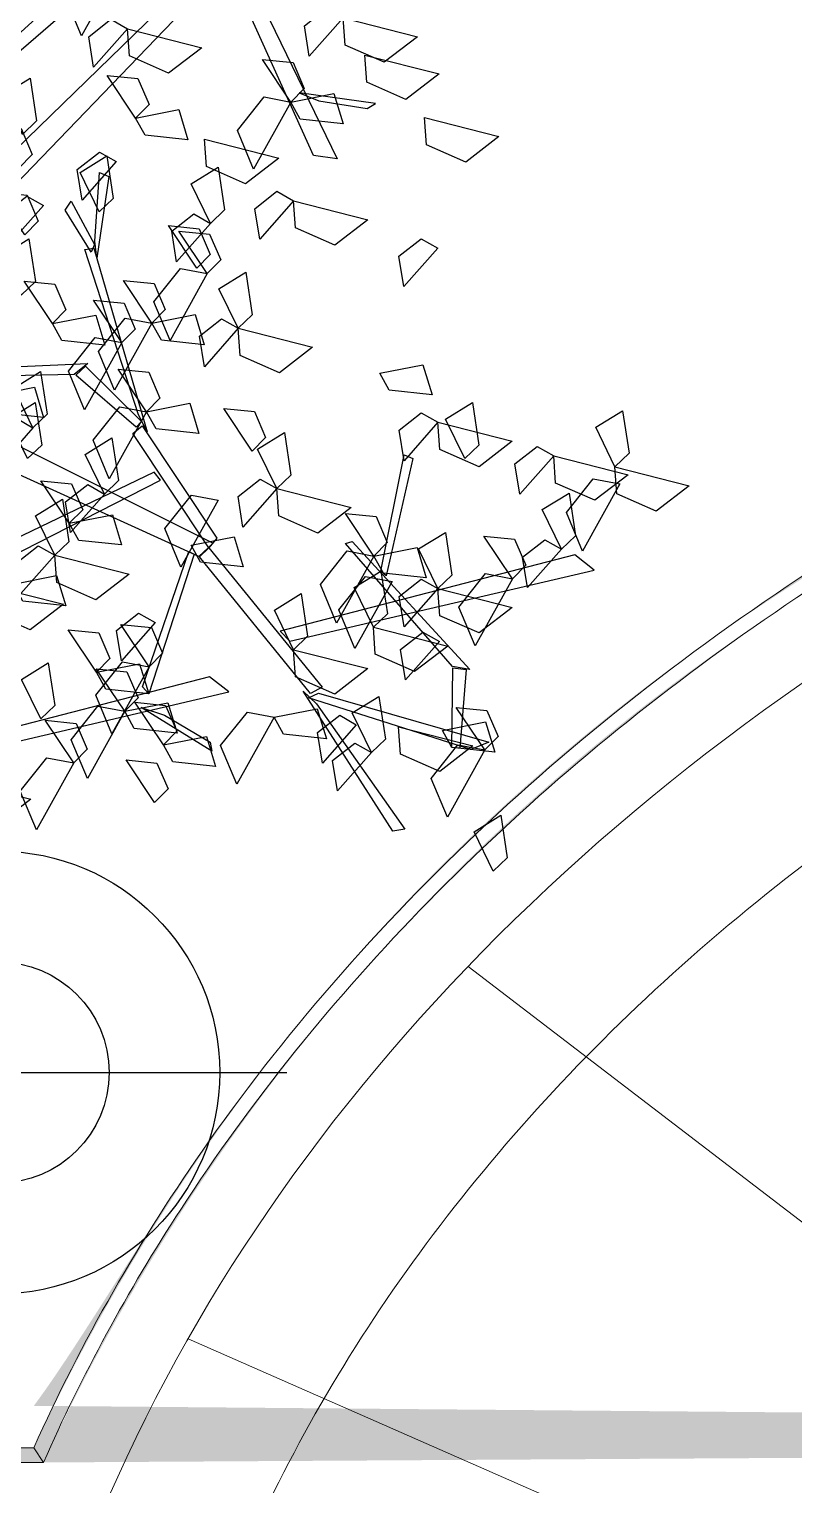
# Model space of a CAD drawing. Header units: millimetres. Extents: x 4346 to 24970, y -10214 to -5839.
# Drawn here: x 13072.2 to 13124, y -7077.3 to -6978.7 of the extents above; entities that cross this region are included whole.
import ezdxf

# ---------------------------------------------------------------- set-up
doc = ezdxf.new("R2010")
doc.units = ezdxf.units.MM
doc.set_wipeout_variables(frame=1)
doc.linetypes.add('DOT2', pattern=[0.125, 0, -0.125])
for name, color, linetype in [('Aydinlatma', 50, 'Continuous'), ('Dos_Kapl', 8, 'Continuous'), ('LSTREEDC', 3, 'Continuous'), ('Ust_Dot', 8, 'DOT2')]:
    doc.layers.add(name, color=color, linetype=linetype)
doc.layers.add('Duvar', color=7, linetype='Continuous', lineweight=30)
doc.layers.add('Tefriş', color=31, linetype='Continuous', lineweight=13)

# ---------------------------------------------------------------- blocks, each defined once
blk = doc.blocks.new('A3E24H')
at = {"color": 72, "linetype": 'Continuous'}
for points in [[(-0.3721114106010646, 0.309081022394821, 0.5304477171768494), (-0.3585358251584694, 0.281188661349006, 0.5233149130278772), (-0.377466511214152, 0.2694733223179355, 0.5486974482167295), (-0.3820449939230457, 0.2995674664853141, 0.544793469630812)], [(-0.07601980143226683, 0.2325670260470361, 0.8658182314079962), (-0.04968808009289205, 0.2798889366677031, 0.8587626679561754), (-0.03826110670343041, 0.2526274012634531, 0.8557008196657631), (-0.05714045406784862, 0.2289664458949119, 0.8607595255368792)], [(-0.3660833649337292, 0.2234513986622915, 0.5934477171768495), (-0.3397516435943544, 0.2707733091665432, 0.5863921537250287), (-0.3283246702048928, 0.2435117737622932, 0.5833303054346164), (-0.347204017569311, 0.2198508185101673, 0.5883890113057326)], [(0.006838838919065893, 0.2449081568047404, 0.7904256361297205), (-0.04564603313338012, 0.2582521059084684, 0.7833700726778997), (-0.02221683878451586, 0.2762754210270941, 0.7803082243874874), (0.005487818852998316, 0.2640802374808118, 0.7853669302586036)], [(-0.1331163658760488, 0.2605512064183131, 0.4942914875949111), (-0.1130548171931878, 0.2305256810504943, 0.4769562424555275), (-0.1347098550759256, 0.2326762324664742, 0.478197863930661), (-0.1425713874632493, 0.2509428579360247, 0.4887441050570555)], [(-0.2860888693248853, 0.2252507109660655, 0.9053363353978355), (-0.2621975350193679, 0.2523284149356186, 0.8880010902584518), (-0.2587344095809385, 0.2308441812638193, 0.8892427117335856), (-0.2743807376828045, 0.2185695848893374, 0.8997889528599797)], [(-0.2174359213095158, 0.2003048119368032, 0.6284477171768496), (-0.1911042000865564, 0.2476267225574702, 0.6213921537250288), (-0.1796772266970947, 0.2203651870368049, 0.6183303054346164), (-0.1985565740615129, 0.196704231784679, 0.6233890113057327)], [(-0.3052457785233855, 0.207236040965654, 0.6774477171768494), (-0.3577306505758315, 0.2205799900693819, 0.6703921537250286), (-0.3343014562269673, 0.2386033051880077, 0.6673303054346164), (-0.3065967984730378, 0.2264081216417253, 0.6723890113057326)], [(-0.1119939631316811, 0.1961898631416261, 0.6284477171768496), (-0.08566224190872163, 0.2435117737622932, 0.6213921537250288), (-0.07423526851925999, 0.2162502383580431, 0.6183303054346164), (-0.0931146158836782, 0.192589282989502, 0.6233890113057327)], [(-0.2754282030509785, 0.2056299903197214, 0.7583363353978355), (-0.2515368687454611, 0.2327076941728592, 0.7410010902584518), (-0.248073743423447, 0.2112234605010599, 0.7422427117335856), (-0.2637200714088976, 0.198948864126578, 0.7527889528599798)], [(-0.1392545669805259, 0.2198508185101673, 0.6844477171768494), (-0.1696923478739336, 0.2138656851602718, 0.6773149130278773), (-0.1761727000121027, 0.2351641610730439, 0.7026974482167294), (-0.1459090424468741, 0.2318883340340108, 0.698793469630812)], [(-0.07601980143226683, 0.2325670260470361, 0.8658182314079962), (-0.05595825286582112, 0.2025415006792173, 0.8484829862686125), (-0.07761329063214362, 0.2046920522116125, 0.8497246077437459), (-0.0854748230194673, 0.222958677681163, 0.8602708488701405)], [(-0.3660833649337292, 0.2234513986622915, 0.5934477171768495), (-0.3460218162508681, 0.1934258732944727, 0.5761124720374659), (-0.367676854133606, 0.1955764247104526, 0.5773540935125994), (-0.3755383865209296, 0.213843050180003, 0.5879003346389938)], [(-0.336285016965121, 0.2096287156455219, 0.4942914875949111), (-0.3667227978585288, 0.2036435822956264, 0.487158683445939), (-0.3732031501131132, 0.2249420582083985, 0.5125412186347912), (-0.3429394924314693, 0.2216662312857807, 0.5086372400488737)], [(-0.2860888693248853, 0.2252507109660655, 0.9053363353978355), (-0.2725132839987054, 0.1973583499202505, 0.8982035312488633), (-0.2914439699379727, 0.18564301088918, 0.9235860664377157), (-0.2960224526468664, 0.2157371550565585, 0.9196820878517981)], [(-0.1392545669805259, 0.2198508185101673, 0.6284477171768496), (-0.1191930184140801, 0.1898252931423485, 0.6111124720374659), (-0.1408480561804026, 0.1919758445583284, 0.6123540935125994), (-0.1487095886841416, 0.2102424700278789, 0.6229003346389939)], [(-0.2174359213095158, 0.2003048119368032, 0.5584477171768495), (-0.2478737022029236, 0.1943196785869077, 0.5513149130278773), (-0.254354054457508, 0.2156181544996798, 0.5766974482167294), (-0.2240903967758641, 0.212342327577062, 0.572793469630812)], [(-0.1119939631316811, 0.1961898631416261, 0.6284477171768496), (-0.1424317440250888, 0.190204729908146, 0.6213149130278773), (-0.1489120962796733, 0.2115032058209181, 0.6466974482167295), (-0.1186484385980293, 0.2082273787818849, 0.6427934696308121)], [(-0.12925258371979, 0.1648271192098036, 0.7948177466945455), (-0.1029208623804152, 0.2121490298304707, 0.7877621832427247), (-0.09149388899095356, 0.1848874943098053, 0.7847003349523124), (-0.1103732363553718, 0.1612265390576795, 0.7897590408234285)], [(-0.1119939631316811, 0.1961898631416261, 0.5934477171768495), (-0.09193241456523538, 0.1661643378902227, 0.5761124720374659), (-0.1135874524479732, 0.1683148893062025, 0.5773540935125994), (-0.1214489848352969, 0.186581514775753, 0.5879003346389938)], [(-0.05271421326324344, 0.2015150415245444, 0.9053363353978355), (-0.03913862793706357, 0.1736226804787293, 0.8982035312488633), (-0.05806931399274617, 0.1619073414476588, 0.9235860664377157), (-0.06264779670163989, 0.1920014856150374, 0.9196820878517981)], [(-0.2311792322434485, 0.1527129700407386, 0.6774477171768494), (-0.2836641042958945, 0.1660569191444665, 0.6703921537250286), (-0.2602349099470302, 0.1840802343795076, 0.6673303054346164), (-0.2325302523095161, 0.1718850507168099, 0.6723890113057326)], [(-0.09210970113053918, 0.1685896579874679, 0.3477345691278335), (-0.1225474820239469, 0.1626045246375725, 0.3406017649788613), (-0.1290278342785314, 0.1839030005503446, 0.3659843001677134), (-0.09876417659688741, 0.1806271735113114, 0.3620803215817959)], [(-0.2875285299960524, 0.1367812838871032, 0.7738177466945454), (-0.3400134020484984, 0.1501252329908311, 0.7667621832427246), (-0.3165842076996341, 0.1681485481094569, 0.7637003349523124), (-0.2888795499457046, 0.1559533645631745, 0.7687590408234285)], [(-0.3340642189141363, 0.1469919707160443, 0.9053363353978355), (-0.3101728846086189, 0.1740696745691821, 0.8880010902584518), (-0.3067097591701895, 0.1525854408973828, 0.8892427117335856), (-0.3223560871556401, 0.1403108445229009, 0.8997889528599797)], [(-0.12925258371979, 0.1648271192098036, 0.8158177466945454), (-0.1091910351533443, 0.1348015938419849, 0.7984825015551619), (-0.1308460729196668, 0.1369521453743801, 0.7997241230302953), (-0.1387076054234058, 0.1552187708439305, 0.8102703641566897)], [(-0.09210970113053918, 0.1685896579874679, 0.3477345691278335), (-0.07204815256409347, 0.1385641326196492, 0.3303993239884498), (-0.09370319044683129, 0.1407146841520444, 0.3316409454635834), (-0.101564722834155, 0.1589813095051795, 0.3421871865899777)], [(-0.1335040624253452, 0.1335454595973715, 0.9053363353978355), (-0.1096127281198278, 0.1606231635669246, 0.8880010902584518), (-0.1061496026813984, 0.1391389298951253, 0.8892427117335856), (-0.121795930666849, 0.1268643335206434, 0.8997889528599797)], [(-0.3856287035159767, 0.1025747791863978, 0.7194477171768494), (-0.3592969821766019, 0.1498966898070648, 0.7123921537250286), (-0.3478700087871403, 0.1226351544028148, 0.7093303054346164), (-0.3667493561515585, 0.09897419903427362, 0.7143890113057326)], [(-0.3007755693979561, 0.1045693086925894, 0.9123363353978353), (-0.2744438480585814, 0.1518912193132564, 0.9052807719460145), (-0.2630168746691197, 0.1246296837925911, 0.9022189236556023), (-0.2818962220335379, 0.1009687285404652, 0.9072776295267186)], [(-0.2311792322434485, 0.1527129700407386, 0.6774477171768494), (-0.2176036469172686, 0.1248206089949235, 0.6703149130278773), (-0.2365343329729512, 0.1131052699638531, 0.6956974482167295), (-0.2411128156818449, 0.1431994141312316, 0.691793469630812)], [(-0.3330207333201542, 0.1095060082152486, 0.6774477171768494), (-0.3855056053726003, 0.1228499573189765, 0.6703921537250286), (-0.362076411023736, 0.1408732725540176, 0.6673303054346164), (-0.3343717533862218, 0.1286780888913199, 0.6723890113057326)], [(-0.3330207333201542, 0.1095060082152486, 0.6774477171768494), (-0.3091293991310522, 0.1365837121848017, 0.6601124720374659), (-0.3056662736926228, 0.1150994785130024, 0.6613540935125994), (-0.3213126016780734, 0.1028248821385205, 0.6719003346389937)], [(-0.2875285299960524, 0.1367812838871032, 0.7738177466945454), (-0.2739529446698725, 0.1088889227248728, 0.7666849425455732), (-0.2928836306091398, 0.09717358381021768, 0.7920674777344255), (-0.2974621133180335, 0.1272677279775962, 0.7881634991485079)], [(-0.2879020104883239, 0.08662935288157314, 0.6284477171768496), (-0.2615702892653644, 0.1339512633858249, 0.6213921537250288), (-0.2501433158759028, 0.1066897279815748, 0.6183303054346164), (-0.2690226631239057, 0.08302877272944897, 0.6233890113057327)], [(-0.01623486680909991, 0.1073196664219722, 0.9053363353978355), (-0.06871973886154592, 0.1206636155257002, 0.8982807719460147), (-0.04529054451268166, 0.1386869306443259, 0.8952189236556024), (-0.01758588675875217, 0.1264917470980436, 0.9002776295267185)], [(-0.06264752673450857, 0.08602075173985213, 0.4317345691278334), (-0.1151323987869546, 0.09936470084358007, 0.4246790056760126), (-0.09170320443809032, 0.1173880160786211, 0.4216171573856003), (-0.06399854680057615, 0.1051928324159235, 0.4266758632567165)], [(-0.03347368538379669, 0.1063510582316667, 0.3127345691278334), (-0.06391146627720445, 0.1003659248817712, 0.3056017649788613), (-0.07039181841537356, 0.1216644007945433, 0.3309843001677134), (-0.04012816085014492, 0.1183885737555102, 0.3270803215817959)], [(-0.06264752673450857, 0.08602075173985213, 0.4317345691278334), (-0.0387561924289912, 0.1130984557094052, 0.4143993239884498), (-0.03529306710697711, 0.09161422203760594, 0.4156409454635834), (-0.05093939509242773, 0.07933962566312402, 0.4261871865899777)], [(-0.4202310920227319, 0.08174384443555027, 0.7738177466945454), (-0.3963397577172145, 0.1088215482886881, 0.7564825015551618), (-0.3928766322787851, 0.08733731461688876, 0.7577241230302955), (-0.4085229603806511, 0.07506271824240685, 0.7682703641566897)], [(-0.3330207333201542, 0.1095060082152486, 0.6774477171768494), (-0.3194451479939744, 0.08161364716943353, 0.6703149130278773), (-0.338375834049657, 0.06989830813836306, 0.6956974482167295), (-0.3429543167585507, 0.09999245230574161, 0.691793469630812)], [(-0.3856287035159767, 0.1025747791863978, 0.5934477171768495), (-0.3655671548331156, 0.07254925393499434, 0.5761124720374659), (-0.3872221927158535, 0.0746998053509742, 0.5773540935125994), (-0.3950837251031771, 0.09296643082052469, 0.5879003346389938)], [(-0.2879020104883239, 0.08662935288157314, 0.6284477171768496), (-0.3183397913817316, 0.08064421953167766, 0.6213149130278773), (-0.3248201435199007, 0.1019426954444498, 0.6466974482167295), (-0.2945564859546721, 0.09866686840541661, 0.6427934696308121)], [(-0.1587999055627733, 0.07891382393427193, 0.5584477171768495), (-0.1892376864561811, 0.07292869058437645, 0.5513149130278773), (-0.1957180387107655, 0.09422716649714857, 0.5766974482167294), (-0.1654543810291216, 0.09095133957453072, 0.572793469630812)], [(-0.1780063207261264, 0.04719866998493671, 0.3127345691278334), (-0.151674599503167, 0.09452058048918843, 0.3056790056760126), (-0.1402476261137053, 0.06725904508493841, 0.3026171573856003), (-0.1591269734781235, 0.04359808983281255, 0.3076758632567165)], [(-0.4615233398508281, 0.0357206022599712, 0.8158177466945454), (-0.4351916185114533, 0.08304251288063824, 0.8087621832427246), (-0.4237646451219916, 0.05578097747638822, 0.8057003349523124), (-0.4426439924864098, 0.03212002210784703, 0.8107590408234285)], [(-0.2879020104883239, 0.08662935288157314, 0.6984477171768495), (-0.2678404619218782, 0.05660382751375437, 0.6811124720374659), (-0.2894954996882007, 0.05875437892973423, 0.6823540935125995), (-0.2973570321919397, 0.07702100439928472, 0.6929003346389938)], [(-0.06264752673450857, 0.08602075173985213, 0.4317345691278334), (-0.04907194140832871, 0.05812839069403708, 0.4246017649788612), (-0.06800262746401131, 0.04641305166296661, 0.4499843001677135), (-0.07258111017290503, 0.07650719583034515, 0.4460803215817959)], [(-0.4202310920227319, 0.08174384443555027, 0.7388177466945454), (-0.406655506696552, 0.0538514832733199, 0.7316849425455731), (-0.4255861927522346, 0.04213614424224943, 0.7570674777344255), (-0.430164675344713, 0.07223028840962797, 0.7531634991485079)], [(-0.0729032859671861, 0.06348276615608484, 0.6284477171768496), (-0.1033410668605939, 0.05749763280618936, 0.6213149130278773), (-0.109821418998763, 0.07879610871896148, 0.6466974482167295), (-0.07955776143353432, 0.0755202816799283, 0.6427934696308121)], [(-0.2193491589277983, 0.03903751098550856, 0.7124477171768494), (-0.271834030863829, 0.0523814600892365, 0.7053921537250286), (-0.24840483663138, 0.07040477520786226, 0.7023303054346164), (-0.2207001788774505, 0.05820959166157991, 0.7073890113057326)], [(-0.2193491589277983, 0.03903751098550856, 0.6424477171768493), (-0.1954578246222809, 0.06611521483864635, 0.6251124720374659), (-0.1919946991838515, 0.04463098116684705, 0.6263540935125994), (-0.2076410272857174, 0.03235638479236513, 0.6369003346389936)], [(-0.09762339584995061, 0.04281378991436213, 0.4317345691278334), (-0.07373206154443324, 0.06989149388391525, 0.4143993239884498), (-0.07026893610600382, 0.04840726021211594, 0.4156409454635834), (-0.08591526420786977, 0.03613266372121871, 0.4261871865899777)], [(-0.0729032859671861, 0.06348276615608484, 0.5934477171768495), (-0.05284173740074039, 0.03345724078826606, 0.5761124720374659), (-0.07449677516706288, 0.03560779232066125, 0.5773540935125994), (-0.08235830767080188, 0.05387441767379642, 0.5879003346389938)], [(-0.4580080301966518, 0.02360645320732147, 0.7824477171768494), (-0.5104929021326825, 0.0369504023110494, 0.7753921537250286), (-0.4870637079002336, 0.05497371742967516, 0.7723303054346163), (-0.4593590501463041, 0.04277853388339281, 0.7773890113057326)], [(-0.4148025448666885, 0.01589092426002026, 0.7824477171768494), (-0.4672874169191346, 0.02923487336374819, 0.7753921537250286), (-0.4438582225702703, 0.04725818848237395, 0.7723303054346163), (-0.4161535648163408, 0.0350630049360916, 0.7773890113057326)], [(-0.4148025448666885, 0.01589092426002026, 0.7124477171768494), (-0.3909112105611712, 0.04296862822957337, 0.695112472037466), (-0.3874480851227418, 0.02148439455777407, 0.6963540935125995), (-0.4030944132246077, 0.009209798066876829, 0.7069003346389937)], [(-0.09762339584995061, 0.04281378991436213, 0.4317345691278334), (-0.08404781052377075, 0.01492142875213176, 0.4246017649788612), (-0.102978496463038, 0.003206089837476611, 0.4499843001677135), (-0.1075569791719317, 0.03330023400485516, 0.4460803215817959)], [(-0.2193491589277983, 0.03903751098550856, 0.8384477171768494), (-0.2057735736016184, 0.01114514982327819, 0.8313149130278772), (-0.2247042595408857, -0.0005701890913769603, 0.8566974482167296), (-0.2292827422497794, 0.02952395507600158, 0.8527934696308119)], [(-0.1274244936648756, -0.01521562866400927, 0.6284477171768496), (-0.1010927723255008, 0.03210628195665777, 0.6213921537250288), (-0.08966579893603921, 0.004844746552407742, 0.6183303054346164), (-0.1085451463004574, -0.01881620881613344, 0.6233890113057327)], [(-0.4580080301966518, 0.02360645320732147, 0.7124477171768494), (-0.444432444870472, -0.004285907954908907, 0.7053149130278773), (-0.4633631308097392, -0.01600124698597938, 0.7306974482167296), (-0.4679416135186329, 0.01409289718139917, 0.726793469630812)], [(-0.3330207333201542, -0.007770030992105603, 0.5654477171768494), (-0.3855056053726003, 0.005573918111622334, 0.5583921537250286), (-0.362076411023736, 0.02359723323024809, 0.5553303054346164), (-0.3343717533862218, 0.01140204968396574, 0.5603890113057326)], [(-0.04721699631772935, -0.003993752063252032, 0.3967345691278333), (-0.02332566201221198, 0.02308395190630108, 0.3793993239884498), (-0.01986253657378256, 0.001599718234501779, 0.3806409454635834), (-0.03550886467564851, -0.01067487825639546, 0.3911871865899776)], [(-0.352106080041267, 0.01781953126192093, 0.8703363353978353), (-0.3385304945986718, -0.01007282990030944, 0.8632035312488632), (-0.3574611806543544, -0.02178816893137991, 0.8885860664377154), (-0.3620396633632481, 0.00830597523599863, 0.8846820878517979)], [(-0.3330207333201542, -0.007770030992105603, 0.8034477171768494), (-0.3091293991310522, 0.01930767286103219, 0.7861124720374658), (-0.3056662736926228, -0.002176560810767114, 0.7873540935125994), (-0.3213126016780734, -0.01445115718524903, 0.7979003346389937)], [(-0.2020053908927366, 0.01256027538329363, 0.5934477171768495), (-0.1819438423262909, -0.01746524998452514, 0.5761124720374659), (-0.2035988800926134, -0.01531469845212996, 0.5773540935125994), (-0.2114604125963524, 0.00295192701742053, 0.5879003346389938)], [(-0.04349547065794468, 0.01781953126192093, 0.9053363353978355), (-0.02991988533176482, -0.01007282990030944, 0.8982035312488633), (-0.04885057127103209, -0.02178816893137991, 0.9235860664377157), (-0.05342905397992581, 0.00830597523599863, 0.9196820878517981)], [(-0.1274244936648756, -0.01521562866400927, 0.4464477171768494), (-0.1578622745582834, -0.02120076201390475, 0.4393149130278773), (-0.1643426266964525, 9.77138988673687e-05, 0.4646974482167294), (-0.1340789690148085, -0.003178113023750484, 0.460793469630812)], [(-0.04721699631772935, -0.003993752063252032, 0.4317345691278334), (-0.03364141099154949, -0.0318861132254824, 0.4246017649788612), (-0.05257209693081677, -0.04360145214013755, 0.4499843001677135), (-0.05715057963971049, -0.01350730797275901, 0.4460803215817959)], [(-0.1274244936648756, -0.01521562866400927, 0.5584477171768495), (-0.1073629449820146, -0.04524115403182805, 0.5411124720374658), (-0.1290179828647524, -0.04309060249943286, 0.5423540935125993), (-0.1368795152520761, -0.02482397702988237, 0.5529003346389938)], [(-0.109970570076257, -0.06401537591591477, 0.4942914875949111), (-0.08363884885329753, -0.01669346541166306, 0.4872359241430904), (-0.0722118754638359, -0.04395500081591308, 0.484174075852678), (-0.0910912228282541, -0.06761595606803894, 0.4892327817237943)], [(-0.0178677273215726, -0.02653173764701933, 0.5934477171768495), (-0.04830550821498036, -0.0325168709969148, 0.5863149130278773), (-0.05478586035314947, -0.01121839508414268, 0.6116974482167294), (-0.02452220267150551, -0.01449422212317586, 0.607793469630812)], [(-0.2920168186537921, -0.0424771640682593, 0.5934477171768495), (-0.3224545995471999, -0.04846229741815478, 0.5863149130278773), (-0.328934951685369, -0.02716382150538266, 0.6116974482167294), (-0.2986712940037251, -0.03043964842800051, 0.607793469630812)], [(-0.1312003784114495, -0.07779289816971868, 0.3477345691278335), (-0.1048686570720747, -0.03047098766546696, 0.3406790056760127), (-0.09344168368261307, -0.05773252306971699, 0.3376171573856003), (-0.1123210310470313, -0.08139347832184285, 0.3426758632567166)], [(-0.1920885550789535, -0.0741235795430839, 0.7124477171768494), (-0.2445734271313995, -0.06077963043935597, 0.7053921537250286), (-0.2211442327825353, -0.04275631532073021, 0.7023303054346164), (-0.1934395750286058, -0.05495149886701256, 0.7073890113057326)], [(-0.1920885550789535, -0.0741235795430839, 0.6424477171768493), (-0.1681972207734361, -0.04704587557353079, 0.6251124720374659), (-0.1647340953350067, -0.06853010936174542, 0.6263540935125994), (-0.1803804234368727, -0.08080470573622733, 0.6369003346389936)], [(-0.1702910555759445, -0.1127699625212699, 0.8377345691278333), (-0.1439593342365697, -0.0654480520170182, 0.8306790056760125), (-0.1325323608471081, -0.09270958742126822, 0.8276171573856002), (-0.1514117082115263, -0.1163705426733941, 0.8326758632567164)], [(-0.1312003784114495, -0.07779289816971868, 0.8027345691278334), (-0.1616381593048573, -0.08377803151961416, 0.7956017649788611), (-0.1681185114430264, -0.06247955560684204, 0.8209843001677132), (-0.1378548537613824, -0.06575538264587522, 0.8170803215817958)], [(-0.109970570076257, -0.06401537591591477, 0.4942914875949111), (-0.08990902150981128, -0.09404090128373355, 0.4769562424555275), (-0.1115640593925491, -0.09189034986775368, 0.478197863930661), (-0.1194255917798728, -0.0736237243982032, 0.4887441050570555)], [(-0.06107321265153587, -0.07745422841981053, 0.5934477171768495), (-0.09151099354494363, -0.08343936176970601, 0.5863149130278773), (-0.09799134568311274, -0.06214088585693389, 0.6116974482167294), (-0.06772768800146878, -0.06541671277955174, 0.607793469630812)], [(-0.1920885550789535, -0.0741235795430839, 0.6424477171768493), (-0.1785129697527736, -0.1020159407053143, 0.6353149130278772), (-0.1974436558084562, -0.1137312796199694, 0.6606974482167295), (-0.2020221384009346, -0.08363713545259088, 0.656793469630812)], [(-0.1312003784114495, -0.07779289816971868, 0.3477345691278335), (-0.1111388297285885, -0.1078184235375375, 0.3303993239884498), (-0.1327938676113263, -0.1056678720051423, 0.3316409454635834), (-0.14065539999865, -0.0874012466520071, 0.3421871865899777)], [(-0.06107321265153587, -0.07745422841981053, 0.5934477171768495), (-0.04101166396867484, -0.1074797537876293, 0.5761124720374659), (-0.06266670185141265, -0.1053292022552341, 0.5773540935125994), (-0.07052823423873633, -0.08706257678568363, 0.5879003346389938)], [(-0.03898738010320812, -0.09760883601848036, 0.3967345691278333), (-0.02541179466061294, -0.1255011971807107, 0.3896017649788612), (-0.04434248071629554, -0.1372165360953659, 0.4149843001677135), (-0.04892096342518926, -0.1071223919279873, 0.4110803215817959)], [(-0.3328948117559776, -0.1306923555675894, 0.7583363353978355), (-0.3090034774504602, -0.1036146515980363, 0.7410010902584518), (-0.3055403520120308, -0.1250988852698356, 0.7422427117335856), (-0.3211866801138967, -0.1373734816443175, 0.7527889528599798)], [(-0.1702910555759445, -0.1127699625212699, 0.8377345691278333), (-0.1502295070094988, -0.1427954878890887, 0.8203993239884497), (-0.1718845447758213, -0.1406449363566935, 0.8216409454635833), (-0.1797460771631449, -0.122378310887143, 0.8321871865899775)], [(-0.172543216496706, -0.1481926569249481, 0.6424477171768493), (-0.1486518821911886, -0.1211149530718103, 0.6251124720374659), (-0.1451887567527592, -0.1425991867436096, 0.6263540935125994), (-0.1608350848546252, -0.1548737831180915, 0.6369003346389936)], [(-0.1629147137282416, -0.1165462414501235, 0.5934477171768495), (-0.1428531651617959, -0.1465717668179423, 0.5761124720374659), (-0.1645082029281184, -0.1444212154019624, 0.5773540935125994), (-0.1723697354318574, -0.1261545899324119, 0.5879003346389938)], [(-0.2311792322434485, -0.1641380833461881, 0.8384477171768494), (-0.2836641042958945, -0.1507941342424601, 0.8313921537250286), (-0.2602349099470302, -0.1327708191238344, 0.8283303054346164), (-0.2325302523095161, -0.1449660026701167, 0.8333890113057326)], [(-0.2311792322434485, -0.1641380833461881, 0.6424477171768493), (-0.2072878979379311, -0.1370603794930503, 0.6251124720374659), (-0.203824772615917, -0.1585446131648496, 0.6263540935125994), (-0.2194711006013677, -0.1708192095393315, 0.6369003346389936)], [(-0.05459838593378663, -0.1607543141581118, 0.88739274436294), (-0.03070705162826926, -0.1336766101885587, 0.8700574992235566), (-0.02724392618983984, -0.155160843860358, 0.8712991206986902), (-0.04289025429170579, -0.1674354402348399, 0.8818453618250843)], [(-0.04152787406928837, -0.1402071968186647, 0.5934477171768495), (-0.02146632538642734, -0.1702327221864834, 0.5761124720374659), (-0.04312136326916516, -0.1680821706540883, 0.5773540935125994), (-0.05098289565648884, -0.1498155451845378, 0.5879003346389938)], [(-0.172543216496706, -0.1481926569249481, 0.7124477171768493), (-0.1589676311705261, -0.1760850180871785, 0.7053149130278773), (-0.1778983171097934, -0.1878003571182489, 0.7306974482167296), (-0.1824767998186871, -0.1577062129508704, 0.726793469630812)], [(-0.09402293874882162, -0.1562468556221575, 0.4317345691278334), (-0.08044735342264175, -0.1841392167843878, 0.4246017649788612), (-0.09937803936190903, -0.1958545558154583, 0.4499843001677135), (-0.1039565220708027, -0.1657604115316644, 0.4460803215817959)], [(-0.1058530120644718, -0.1917382886167616, 0.4317345691278334), (-0.08196167775895447, -0.1646605846472085, 0.4143993239884498), (-0.07849855232052505, -0.1861448183190078, 0.4156409454635834), (-0.094144880422391, -0.1984194146934897, 0.4261871865899777)], [(-0.1682699603261426, -0.207561856135726, 0.8103927443629402), (-0.2207548323785886, -0.194217907031998, 0.8033371809111194), (-0.1973256380297244, -0.176194591796957, 0.8002753326207072), (-0.1696209803922102, -0.1883897753432393, 0.8053340384918232)], [(-0.3236738061532378, -0.2228370769880712, 0.7738177466945454), (-0.3761586782056838, -0.2094931278843433, 0.7667621832427246), (-0.3527294838568196, -0.1914698127657175, 0.7637003349523124), (-0.3250248262193054, -0.2036649963119999, 0.7687590408234285)], [(-0.2292659947415814, -0.233822280773893, 0.6284477171768496), (-0.2029342734022066, -0.186500370153226, 0.6213921537250288), (-0.191507300012745, -0.2137619056738913, 0.6183303054346164), (-0.2103866473771632, -0.2374228609260172, 0.6233890113057327)], [(-0.03725461789872497, -0.1872315496439114, 0.8383927443629402), (-0.01719306933227926, -0.2172570750117302, 0.8210574992235565), (-0.03884810709860176, -0.2151065235957503, 0.8222991206986902), (-0.04670963960234076, -0.1968398981261998, 0.8328453618250845)], [(-0.1197092283982784, -0.2225061716744676, 0.5584477171768495), (-0.1501470092916861, -0.2284913050243631, 0.5513149130278773), (-0.1566273614298552, -0.207192829111591, 0.5766974482167294), (-0.1263637038646266, -0.2104686561506242, 0.572793469630812)], [(-0.03984065447002649, -0.2109456253238022, 0.6774477171768494), (-0.02626506914384663, -0.2388379864860326, 0.6703149130278773), (-0.04519575508311391, -0.2505533254006878, 0.6956974482167295), (-0.04977423779200763, -0.2204591812333092, 0.691793469630812)], [(-0.2292659947415814, -0.233822280773893, 0.6284477171768496), (-0.2597037756349891, -0.2398074141237885, 0.6213149130278773), (-0.2661841277731583, -0.2185089382110164, 0.6466974482167295), (-0.2359204700915143, -0.2217847651336342, 0.6427934696308121)], [(-0.1197092283982784, -0.2225061716744676, 0.5934477171768495), (-0.09964767983183265, -0.2525316970422864, 0.5761124720374659), (-0.1213027175981551, -0.2503811456263065, 0.5773540935125994), (-0.1291642501018941, -0.232114520156756, 0.5879003346389938)], [(-0.2814742506016046, -0.2669986292021349, 0.8174477171768494), (-0.3339591226540506, -0.253654680098407, 0.8103921537250286), (-0.3105299283051863, -0.2356313649797812, 0.8073303054346164), (-0.2828252706676722, -0.2478265485260636, 0.8123890113057326)], [(-0.2292659947415814, -0.233822280773893, 0.6984477171768495), (-0.2092044461751357, -0.2638478061417118, 0.6811124720374659), (-0.2308594839414582, -0.2616972546093166, 0.6823540935125995), (-0.2387210164451972, -0.2434306291397661, 0.6929003346389938)], [(-0.1139072007499635, -0.2855290713487193, 0.6774477171768494), (-0.1663920726859942, -0.2721851222449914, 0.6703921537250286), (-0.1429628784535453, -0.2541618071263656, 0.6673303054346164), (-0.1152582206996158, -0.266356990672648, 0.6723890113057326)], [(-0.2661551013588905, -0.2932446002960205, 0.6424477171768493), (-0.3186399732949212, -0.2799006511922926, 0.6353921537250286), (-0.2952107790624723, -0.2618773359572515, 0.6323303054346163), (-0.2675061213085428, -0.2740725196199492, 0.6373890113057326)], [(-0.2661551013588905, -0.2932446002960205, 0.6774477171768494), (-0.2422637670533732, -0.2661668963264674, 0.6601124720374659), (-0.2388006416149437, -0.2876511299982667, 0.6613540935125994), (-0.2544469697168097, -0.2999257263727486, 0.6719003346389937)], [(-0.1139072007499635, -0.2855290713487193, 0.8034477171768494), (-0.09001586644444615, -0.2584513674955815, 0.7861124720374658), (-0.08655274100601673, -0.2799356011673808, 0.7873540935125994), (-0.1021990689914674, -0.2922101975418627, 0.7979003346389937)], [(-0.1078791550826281, -0.3279517333721742, 0.5934477171768495), (-0.08154743374325335, -0.2806298227515072, 0.5863921537250287), (-0.07012046035379171, -0.3078913581557572, 0.5833303054346164), (-0.08899980771820992, -0.3315523135242984, 0.5883890113057326)]]:
    blk.add_3dface(points, dxfattribs=at)
at = {"color": 34, "linetype": 'Continuous'}
for points in [[(-0.2473320942372084, 0.1908122043823823, 0.4193501728435404), (-0.3096606186591089, 0.2794261833187193, 0.5326489153074024), (-0.3012045595096424, 0.2808801328064874, 0.5293180555702), (-0.2379914817865938, 0.1819247099338099, 0.4062954096316898)], [(0.02920888864900917, 0.2327171982033178, 0.5334874837198851), (-0.1855574793880805, 0.1824552023317665, 0.6125811705795366), (-0.1718457129318267, 0.1717779410537332, 0.6046356860548217), (0.0359932096907869, 0.225503541296348, 0.5291535830700407)], [(-0.2488062953343615, 0.1834566098405048, 0.4144565252547722), (-0.3690103783737868, 0.2179988177958876, 0.5111329586951059), (-0.3561831651022658, 0.2230662243673578, 0.5086372400488737), (-0.2416641630697995, 0.1865925559541211, 0.413347856113483)], [(-0.3429394924314693, 0.2216662312857807, 0.5086372400488737), (-0.3436687585199252, 0.1654937217244878, 0.6563959481737582), (-0.3529317452339455, 0.1667817746056244, 0.6459564742301509), (-0.3484326158650219, 0.2222143583931029, 0.5030159848484698)], [(-0.1400929131777957, 0.1988952228566632, 0.6002196384041125), (-0.1723218337865546, 0.2178753417683765, 0.6315302678414793), (-0.173542111297138, 0.2242178783053532, 0.634826123571728), (-0.1237225950462744, 0.193576552788727, 0.5859375969063652)], [(-0.1714607342146337, 0.08091632346622646, 0.3595863217112673), (-0.2513683150755242, 0.1791483372217044, 0.4133989214468302), (-0.2430797225097194, 0.1836028103716671, 0.4108708127344203), (-0.1648682219674811, 0.08717421093024313, 0.3581416881613195)], [(-0.1611114643746987, 0.08529589627869427, 0.3552007086589218), (-0.1290278342785314, 0.1839030005503446, 0.3659843001677134), (-0.1245391579577699, 0.1787925298558548, 0.3615728309141166), (-0.1573547067819163, 0.08341758174356073, 0.3522597291565239)], [(-0.343370052985847, 0.1644558062544093, 0.6558923157335813), (-0.2677265282254666, 0.07773584639653563, 0.8364724218651338), (-0.2726538018323481, 0.07631780835799873, 0.8364724218651338), (-0.3555820729816332, 0.1667214527260512, 0.6462712445052621)], [(-0.2286021850304678, 0.1467467931797728, 0.397146794009915), (-0.4433685530675575, 0.09648479730822146, 0.4762404808695666), (-0.4296567864948884, 0.08580753591377288, 0.4682949963448517), (-0.2218178639886901, 0.1395331361563876, 0.3928128933600706)], [(-0.1326953949173912, 0.02732919773552567, 0.4276690187693445), (0.03435630747117102, 0.1076190632302314, 0.5710354673820258), (0.02468689891975373, 0.1156333610415459, 0.5566333583889692), (-0.137341147987172, 0.0331215700134635, 0.4198133229549508)], [(-0.2928836306091398, 0.09717358381021768, 0.7920674777344255), (-0.3092759288847446, 0.01509038917720318, 0.9208418157134827), (-0.31538494117558, 0.0177785528358072, 0.9134409916916985), (-0.2965290062129498, 0.1005707664880902, 0.7846666537126407)], [(-0.02471310168039054, 0.002767999190837145, 0.243933650818197), (-0.174357280600816, 0.07758753176312894, 0.3610826676637174), (-0.1642420957796276, 0.08686115848831832, 0.3576515249109203), (-0.0163057268364355, 0.01958332338836044, 0.243933650818197)], [(-0.1714607342146337, 0.08091632346622646, 0.3595863217112674), (-0.1176934303948656, 0.0001371944090351462, 0.4571278780733213), (-0.1243209154345095, -0.005341096082702279, 0.4525453888482566), (-0.1769267809577286, 0.07398993999231607, 0.356967756439803)], [(-0.1217168688308448, -0.01303362927865237, 0.4590918020269178), (-0.08384985360316932, -0.1297624653670937, 0.5566333583889692), (-0.09025614312849939, -0.1306666012387723, 0.5500869452103094), (-0.1278052300913259, -0.0009968169033527374, 0.446653616987461)], [(-0.1200024435529485, -0.004447931423783302, 0.4572762732126536), (-0.07738617737777531, -0.04105034284293652, 0.6050349813375382), (-0.08431770268362015, -0.04732855607289821, 0.5945955073939309), (-0.1239475162001327, -0.00830944033805281, 0.4516550180122497)], [(-0.07639843423385173, -0.04148721438832581, 0.6045313488973613), (0.03865223086904734, -0.03911260992754251, 0.785111455028914), (0.03657828026916832, -0.04380170220974833, 0.785111455028914), (-0.08597201749216765, -0.04940005752723664, 0.594910277669042)], [(-0.09097646467853338, -0.1356162871234119, 0.5489597346827492), (-0.09430296148639172, -0.1841936510754749, 0.5428337238959966), (-0.100833713891916, -0.1813051478238776, 0.5343233867637371), (-0.09242996119428426, -0.1235588123090565, 0.5474741762519326)], [(-0.08827333408407867, -0.1278059928445145, 0.5497453185246238), (-0.06992734177038074, -0.1574114323593676, 0.657054424416794), (-0.07425193558447063, -0.1639082744950429, 0.6521016964525422), (-0.09069294319488108, -0.1332766003906727, 0.5497453185246238)], [(-0.02865482168272138, -0.1689957362832502, 0.4528568061606327), (-0.1463387835538015, -0.2912770338589326, 0.5664922067604312), (-0.1354618887417018, -0.2976842304924503, 0.5601101342819773), (-0.01775736478157341, -0.1836457669269294, 0.4483778423114426)], [(-0.1783316601067781, -0.3658533593406901, 0.5891063535542189), (-0.2618648966308683, -0.1937582500977442, 0.7244287248996399), (-0.2452163220150396, -0.1962015493772924, 0.7153732056953379), (-0.1685209634015337, -0.3658742776606232, 0.5845680339817202)], [(-0.2489076119381934, -0.234685821691528, 0.6989895582598553), (-0.2830554018728435, -0.2292466686340049, 0.7333937413344099), (-0.2889310413738713, -0.2327751968987286, 0.7357614111520943), (-0.2350845218170434, -0.2403185876319185, 0.6823328358204412)], [(0.0018920146394521, -0.2465581865981221, 0.4984319241356019), (-0.1524742376059294, -0.3865775238955393, 0.6055408302174091), (-0.1544236523332074, -0.3705021680798382, 0.5953953930399863), (-0.0007138838991522789, -0.2376122383866459, 0.4929523386195235)]]:
    blk.add_3dface(points, dxfattribs=at)
blk = doc.blocks.new('A$C76E1479C')
at = {"ltscale": 10}
blk.add_wipeout([(347.48161899411934, 3196.938022652722), (347.48161899411934, 4796.938592605974), (8657.481618994127, 4796.938592605903), (8737.462930306341, 3195.4406074058834), (8007.481618994087, 3196.938022652722), (7987.451826102018, 3350.673375994741), (7944.571365366493, 3464.397560418026), (7831.745687706016, 3621.20209136464), (7741.826011126096, 3695.148648241803), (7681.050062597455, 3730.942055094817), (7533.209477335557, 3783.617241337731), (7410.94593443908, 3796.9280213347656), (7239.47290559344, 3772.935481172678), (7122.298949984428, 3724.830857702146), (6973.477586551986, 3630.942055094819), (6852.7726843046385, 3425.6255775736036), (6807.481618994079, 3196.938022652722), (5399.551335562748, 3196.945886377246), (5398.45515278624, 3305.574024951494), (5300.983024824727, 3530.942055094817), (5148.686217413722, 3671.126770497004), (5074.611011360285, 3715.6301303227474), (4803.565546645639, 3814.083795214766), (4502.480670897624, 3846.9361459881993), (4198.667680081872, 3813.4664173460887), (3930.3538753495022, 3715.6270425774082), (3757.451015777724, 3590.9420550948153), (3631.0681630002223, 3401.808702339281), (3602.9297399471398, 3227.2175274483643), (3605.327877022938, 3196.938022652722), (2097.481618994116, 3196.938022652722), (2029.4092040614778, 3410.8764058442184), (1944.2032604634928, 3542.142631654632), (1708.1118695108876, 3676.956594796685), (1451.7988356742258, 3670.5243139149434), (1275.6901707953584, 3570.762565740967), (1164.6407201965571, 3442.9778577125044), (1117.5287111473208, 3310.7094650152785), (1097.4816189941253, 3196.938022652722)], dxfattribs=at).translate(0, 0, -176.8620583154716).dxf.layer = 'Ust_Dot'
at = {"layer": 'Dos_Kapl'}
h = blk.add_hatch(color=52, dxfattribs=at)
h.dxf.hatch_style = 1
h.set_gradient(color1=(225, 208, 14))
edge = h.paths.add_edge_path()
edge.add_spline(control_points=[(6184.336094400569, 3656.938022652714), (6146.879827855373, 3738.567384858907), (6099.516851905137, 3817.209192745751), (5991.240638738629, 3959.923467735251), (5931.694835805349, 4024.674166622441), (5799.321592532811, 4144.84554519126), (5726.51450143331, 4200.283047613135), (5569.888097888339, 4300.292759269665), (5486.086012340224, 4344.880201085849), (5298.316005982124, 4427.08479845876), (5193.16188195259, 4463.001548332235), (4975.996566289643, 4518.048263381905), (4863.997398862572, 4537.196343036616), (4637.400677897749, 4558.027394282239), (4522.809756723072, 4559.728359444838), (4295.37911590068, 4545.609182742686), (4182.54178569997, 4529.801683991158), (3962.903013023359, 4481.232412137426), (3856.103269571104, 4448.47497251317), (3652.611522805804, 4367.169691007788), (3555.924539533022, 4318.617367150786), (3376.391046929944, 4207.440107272763), (3293.555877698542, 4144.803153903209), (3145.021396217475, 4007.688184761733), (3079.341613148179, 3933.193336573808), (2976.953681380182, 3787.956973877255), (2937.290515714674, 3718.56560790271), (2905.22905871585, 3675.319293422101)], knot_values=[3.482774562136899, 3.482774562136899, 3.482774562136899, 3.482774562136899, 3.672529788889384, 3.672529788889384, 3.847553478768702, 3.847553478768702, 4.022577168648019, 4.022577168648019, 4.197600858527337, 4.197600858527337, 4.395866535986874, 4.395866535986874, 4.594132213446412, 4.594132213446412, 4.792397890905949, 4.792397890905949, 4.990663568365487, 4.990663568365487, 5.188929245825024, 5.188929245825024, 5.387194923284562, 5.387194923284562, 5.585460600744099, 5.585460600744099, 5.783726278203637, 5.783726278203637, 5.949740203295788, 5.949740203295788, 5.949740203295788, 5.949740203295788], degree=3, periodic=0)
edge.add_spline(control_points=[(6177.903846481073, 3646.938022652699), (6148.554041159878, 3711.843405891312), (6112.888156000568, 3774.898832313454), (6021.539283559992, 3907.927881892741), (5963.284874849269, 3976.767301396088), (5831.977580709659, 4104.8472642368), (5758.927078135472, 4164.087799438144), (5604.254035102684, 4277.437249737181), (5515.126857556126, 4318.983083156971), (5334.863737277992, 4401.773966225388), (5239.976898972745, 4436.736800109662), (5043.769021899338, 4492.739180056538), (4942.450941228322, 4513.777834992463), (4736.652099237705, 4541.292197392904), (4632.174640882018, 4547.767416674746), (4423.424160949988, 4545.95730897387), (4319.40809485795, 4535.220409258429), (4114.180818701818, 4506.592505076886), (4013.479969631779, 4483.798836085873), (3818.897516001758, 4424.394582426699), (3725.018813076502, 4387.784922616309), (3543.587068638168, 4308.291090725892), (3463.12952437748, 4252.542360243548), (3307.766012070715, 4142.700236333723), (3236.40864137288, 4082.174658785443), (3108.765269135678, 3951.772162413719), (3052.481775210006, 3881.895189757299), (2968.779689759947, 3753.120992623502), (2937.667973150281, 3695.76784614264), (2911.728118008512, 3636.938022652699)], knot_values=[3.478221923414432, 3.478221923414432, 3.478221923414432, 3.478221923414432, 3.630123753806036, 3.630123753806036, 3.812368353174432, 3.812368353174432, 3.994612952542827, 3.994612952542827, 4.176857551911223, 4.176857551911223, 4.359102151279618, 4.359102151279618, 4.541346750648014, 4.541346750648014, 4.72359135001641, 4.72359135001641, 4.905835949384805, 4.905835949384805, 5.088080548753201, 5.088080548753201, 5.270325148121596, 5.270325148121596, 5.452569747489992, 5.452569747489992, 5.634814346858388, 5.634814346858388, 5.817058946226783, 5.817058946226783, 5.954345164981703, 5.954345164981703, 5.954345164981703, 5.954345164981703], degree=3, periodic=0)
edge = h.paths.add_edge_path()
edge.add_line((405.2317556289054, 3538.017528531593), (415.9459670233846, 3535.146664240903))
edge.add_arc((1647.960272443874, 3228.103683837311), 1269.6986416374, 18.78350856622501, 166.0058096594879, ccw=False)
edge.add_line((2850.037276625051, 3636.938022652699), (2911.728118008512, 3636.93802265269))
edge.add_arc((4171.347282482035, 3054.236484634806), 1387.869418179305, 123.29370541376369, 155.1746747275867, ccw=False)
edge.add_arc((4459.975544588306, 2651.012664000387), 1883.453441728275, 105.6612783903127, 123.89948151238471, ccw=False)
edge.add_arc((4640.340825387408, 1685.895951877857), 2862.747341261911, 91.97717352714687, 103.92249392144367, ccw=False)
edge.add_arc((4550.490624026701, 2382.18156111658), 2164.775770944847, 72.61580044996867, 90.23604711673369, ccw=False)
edge.add_arc((4527.737419141878, 2409.096137136847), 2146.095014576168, 59.624198342241414, 71.82137523031861, ccw=False)
edge.add_arc((5346.086788600733, 3792.128067176774), 539.1424053206626, 55.077998350743485, 60.33149554961511, ccw=False)
edge.add_arc((4759.611891577733, 2856.064256693659), 1643.305383803612, 51.54021916863837, 56.99565486035169, ccw=False)
edge.add_arc((4952.919576379951, 3074.452818183476), 1352.155971525244, 25.04860579414958, 52.198658085826025, ccw=False)
edge.add_arc((6223.692122068853, 3624.554559278753), 50.96651463376575, 140.5513028553799, 153.9484395540691, ccw=False)
edge.add_arc((5089.20220531938, 3154.075364813674), 1205.068084243864, 24.66360107870302, 29.05414070906517)
edge.add_arc((4935.241305965887, 3055.979091037545), 1387.337272658499, 29.50773439491561, 50.88854458237397)
edge.add_arc((4668.5898814088, 2723.983749591469), 1813.152938053943, 50.96857766276024, 72.25704576287383)
edge.add_arc((4550.855648863551, 2385.866340361696), 2171.085431795388, 72.01705948293548, 90.24533300609846)
edge.add_arc((4522.584924444047, 2524.074191876251), 2032.946228230251, 89.46522358780233, 124.7316968052852)
edge.add_arc((4159.618764428145, 3062.06181522565), 1384.04252529, 125.0717317406953, 155.0020754895002)
edge.add_line((2905.22905871585, 3646.938022652699), (2857.174493483944, 3646.938022652699))
edge.add_arc((1647.42459621554, 3227.311238726354), 1280.461421413897, 19.13016132380918, 165.9568942643895)
edge = h.paths.add_edge_path()
edge.add_line((8689.062566546621, 3534.977618827063), (8697.481618994047, 3537.233497131385))
edge.add_line((8697.481618994047, 3537.233497131398), (8699.776777941028, 3537.848483117728))
edge.add_arc((7457.539779278115, 3227.308418895394), 1280.46393636614, 14.03541062586115, 160.3954417014071)
edge.add_line((6251.303361360988, 3656.938022652699), (6184.336094400569, 3656.938022652699))
edge.add_line((6184.336094400569, 3656.938022652699), (6177.90384648104, 3646.938022652699))
edge.add_line((6177.903846481044, 3646.938022652699), (6258.378100403828, 3646.93802265269))
edge.add_arc((7457.006556545137, 3228.098126005294), 1269.699584506232, 13.986576751911514, 160.7389190551947, ccw=False)
at = {"layer": 'Aydinlatma'}
blk.add_line((2668.225497429637, 3901.136918353543, -176.8620583154716), (3076.596598825898, 3901.103708121998, -176.8620583154716), dxfattribs=at)
for centre, radius in [((2881.218381215702, 3901.123573350866, -176.8620583154716), 150), ((2881.218381539045, 3901.127549708486, -176.8620583154716), 75)]:
    blk.add_circle(centre, radius, dxfattribs=at)
at = {"layer": 'Tefriş', "elevation": -176.8620583154716}
blk.add_lwpolyline([(415.9459670234064, 3535.146664240907, -0.7482473543536182), (2850.037276625051, 3636.938022652699), (2911.728118008512, 3636.938022652699), (2905.22905871585, 3646.938022652699), (2857.174493483952, 3646.938022652699, 0.7455584945531981), (405.231755628949, 3538.017528531593, 0.7429685123234134)], format="xyb", dxfattribs=at)
at = {"layer": 'Tefriş', "ltscale": 1000, "elevation": -176.8620583154716}
for points in [[(3761.691564578432, 3542.806871232795), (3199.544059779408, 3972.952730940058)], [(3688.295856092955, 3422.386401641517), (3009.83875527131, 3720.717923135133)]]:
    blk.add_lwpolyline(points, dxfattribs=at)
at = {"layer": 'Tefriş'}
blk.add_ellipse((4547.047668533909, 3196.938022652699, -176.8620583154716), major_axis=(-1679.566049539917, 0), ratio=0.774014091488721, start_param=3.335104671833036, end_param=6.089673288936344, dxfattribs=at)
for points, knots in [([(6184.336094400569, 3656.938022652714, -176.8620583154716), (6146.879827855373, 3738.567384858907, -176.8620583154716), (6099.516851905137, 3817.209192745751, -176.8620583154716), (5991.240638738629, 3959.923467735251, -176.8620583154716), (5931.694835805349, 4024.674166622441, -176.8620583154716), (5799.321592532811, 4144.84554519126, -176.8620583154716), (5726.51450143331, 4200.283047613135, -176.8620583154716), (5569.888097888339, 4300.292759269665, -176.8620583154716), (5486.086012340224, 4344.880201085849, -176.8620583154716), (5298.316005982124, 4427.08479845876, -176.8620583154716), (5193.16188195259, 4463.001548332235, -176.8620583154716), (4975.996566289643, 4518.048263381905, -176.8620583154716), (4863.997398862572, 4537.196343036616, -176.8620583154716), (4637.400677897749, 4558.027394282239, -176.8620583154716), (4522.809756723072, 4559.728359444838, -176.8620583154716), (4295.37911590068, 4545.609182742686, -176.8620583154716), (4182.54178569997, 4529.801683991158, -176.8620583154716), (3962.903013023359, 4481.232412137426, -176.8620583154716), (3856.103269571104, 4448.47497251317, -176.8620583154716), (3652.611522805804, 4367.169691007788, -176.8620583154716), (3555.924539533022, 4318.617367150786, -176.8620583154716), (3376.391046929944, 4207.440107272763, -176.8620583154716), (3293.555877698542, 4144.803153903209, -176.8620583154716), (3145.021396217475, 4007.688184761733, -176.8620583154716), (3079.341613148179, 3933.193336573808, -176.8620583154716), (2976.953681380182, 3787.956973877255, -176.8620583154716), (2937.290515714674, 3718.56560790271, -176.8620583154716), (2905.22905871585, 3646.938022652699, -176.8620583154716)], [3.482774562136899, 3.482774562136899, 3.482774562136899, 3.482774562136899, 3.672529788889384, 3.672529788889384, 3.847553478768702, 3.847553478768702, 4.022577168648019, 4.022577168648019, 4.197600858527337, 4.197600858527337, 4.395866535986874, 4.395866535986874, 4.594132213446412, 4.594132213446412, 4.792397890905949, 4.792397890905949, 4.990663568365487, 4.990663568365487, 5.188929245825024, 5.188929245825024, 5.387194923284562, 5.387194923284562, 5.585460600744099, 5.585460600744099, 5.783726278203637, 5.783726278203637, 5.949740203295788, 5.949740203295788, 5.949740203295788, 5.949740203295788]), ([(6177.903846481073, 3646.938022652699, -176.8620583154716), (6148.554041159878, 3711.843405891312, -176.8620583154716), (6112.888156000568, 3774.898832313454, -176.8620583154716), (6021.539283559992, 3907.927881892741, -176.8620583154716), (5963.284874849269, 3976.767301396088, -176.8620583154716), (5831.977580709659, 4104.8472642368, -176.8620583154716), (5758.927078135472, 4164.087799438144, -176.8620583154716), (5600.500688134474, 4271.156041837094, -176.8620583154716), (5515.126857556126, 4318.983083156971, -176.8620583154716), (5334.863737277992, 4401.773966225388, -176.8620583154716), (5239.976898972745, 4436.736800109662, -176.8620583154716), (5043.769021899338, 4492.739180056538, -176.8620583154716), (4942.450941228322, 4513.777834992463, -176.8620583154716), (4736.652099237705, 4541.292197392904, -176.8620583154716), (4632.174640882018, 4547.767416674746, -176.8620583154716), (4423.424160949988, 4545.95730897387, -176.8620583154716), (4319.154550743391, 4537.672015002085, -176.8620583154716), (4114.180818701818, 4506.592505076886, -176.8620583154716), (4013.479969631779, 4483.798836085873, -176.8620583154716), (3818.897516001758, 4424.394582426699, -176.8620583154716), (3725.018813076502, 4387.784922616309, -176.8620583154716), (3547.133623317277, 4301.858315091973, -176.8620583154716), (3463.12952437748, 4252.542360243548, -176.8620583154716), (3307.766012070715, 4142.700236333723, -176.8620583154716), (3236.40864137288, 4082.174658785443, -176.8620583154716), (3108.765269135678, 3951.772162413719, -176.8620583154716), (3052.481775210006, 3881.895189757299, -176.8620583154716), (2968.779689759947, 3753.120992623502, -176.8620583154716), (2937.667973150281, 3695.76784614264, -176.8620583154716), (2911.728118008512, 3636.938022652699, -176.8620583154716)], [3.478221923414432, 3.478221923414432, 3.478221923414432, 3.478221923414432, 3.630123753806036, 3.630123753806036, 3.812368353174432, 3.812368353174432, 3.994612952542827, 3.994612952542827, 4.176857551911223, 4.176857551911223, 4.359102151279618, 4.359102151279618, 4.541346750648014, 4.541346750648014, 4.72359135001641, 4.72359135001641, 4.905835949384805, 4.905835949384805, 5.088080548753201, 5.088080548753201, 5.270325148121596, 5.270325148121596, 5.452569747489992, 5.452569747489992, 5.634814346858388, 5.634814346858388, 5.817058946226783, 5.817058946226783, 5.954345164981703, 5.954345164981703, 5.954345164981703, 5.954345164981703]), ([(6126.612216125373, 3196.937970495652, -176.8620583154716), (6126.612715026902, 3222.029844944147, -176.8620583154716), (6125.571464577501, 3247.121743220487, -176.8620583154716), (6117.251104344192, 3347.150674176868, -176.8620583154716), (6101.671659599393, 3421.774645436701, -176.8620583154716), (6052.066691049506, 3568.03378672617, -176.8620583154716), (6018.030758095338, 3639.668617529707, -176.8620583154716), (5932.256987132438, 3777.406150915267, -176.8620583154716), (5880.514086464405, 3843.499878434362, -176.8620583154716), (5760.853034196989, 3967.489140758291, -176.8620583154716), (5692.93699472009, 4025.375362868697, -176.8620583154716), (5543.281426063055, 4130.464573387449, -176.8620583154716), (5461.547440782611, 4177.661471279251, -176.8620583154716), (5287.303139807991, 4259.307745146143, -176.8620583154716), (5194.799068221721, 4293.75383590383, -176.8620583154716), (5002.571733365345, 4348.392488674683, -176.8620583154716), (4902.854540831249, 4368.583445747339, -176.8620583154716), (4700.081070813016, 4393.833365549261, -176.8620583154716), (4597.030647980355, 4398.891714156984, -176.8620583154716), (4391.615055807764, 4393.656552933477, -176.8620583154716), (4289.255682339877, 4383.363164651339, -176.8620583154716), (4089.216659573562, 4347.869969853433, -176.8620583154716), (3991.542924589317, 4322.671069567179, -176.8620583154716), (3804.664814589356, 4258.462649732173, -176.8620583154716), (3715.466596883241, 4219.455205691032, -176.8620583154716), (3548.943585749992, 4129.333056646297, -176.8620583154716), (3471.624968215052, 4078.222461819329, -176.8620583154716), (3331.693042386862, 3966.116040722423, -176.8620583154716), (3269.084523610669, 3905.127475158501, -176.8620583154716), (3160.660647638855, 3775.839203162046, -176.8620583154716), (3114.845286933603, 3707.549404437013, -176.8620583154716), (3041.264815605318, 3566.321541933779, -176.8620583154716), (3013.492054673596, 3493.390466160025, -176.8620583154716), (2976.67925988081, 3345.941541058884, -176.8620583154716), (2967.481618993988, 3271.437150959449, -176.8620583154716), (2967.481618993988, 3196.938022652699, -176.8620583154716)], [3.141592849108643, 3.141592849108643, 3.141592849108643, 3.141592849108643, 3.205886052555154, 3.205886052555154, 3.398313265613571, 3.398313265613571, 3.590740478671989, 3.590740478671989, 3.783167691730406, 3.783167691730406, 3.975594904788823, 3.975594904788823, 4.16802211784724, 4.16802211784724, 4.360449330905658, 4.360449330905658, 4.552876543964075, 4.552876543964075, 4.745303757022493, 4.745303757022493, 4.93773097008091, 4.93773097008091, 5.130158183139327, 5.130158183139327, 5.322585396197745, 5.322585396197745, 5.515012609256162, 5.515012609256162, 5.70743982231458, 5.70743982231458, 5.899867035372997, 5.899867035372997, 6.092294248431415, 6.092294248431415, 6.283185307179586, 6.283185307179586, 6.283185307179586, 6.283185307179586])]:
    blk.add_open_spline(points, degree=3, knots=knots, dxfattribs=at)
at = {"layer": 'LSTREEDC', "xscale": 960, "yscale": 960, "zscale": 1920, "rotation": 180}
blk.add_blockref('A3E24H', (2859.293555314289, 4334.2034617061, 5.968001583950013), dxfattribs=at)

msp = doc.modelspace()

# ---------------------------------------------------------------- hatches: boundary and pattern name
at = {"layer": 'Duvar'}
h = msp.add_hatch(color=256, dxfattribs=at)
h.dxf.hatch_style = 1
h.paths.add_polyline_path([(11668.18156436193, -10136.76829734504), (17499.17554436194, -10136.76829734504), (17499.17554436194, -6058.853834345038), (11668.18156436193, -6058.853834345038)], flags=16)
h.paths.add_polyline_path([(11590.61596436193, -10214.33389734504), (17576.74114436193, -10214.33389734504), (17576.74114436193, -5981.288234345038), (11590.61596436193, -5981.288234345038)])
at = {"layer": 'Duvar', "true_color": 0x636466}
h = msp.add_hatch(color=251, dxfattribs=at)
h.dxf.hatch_style = 1
h.paths.add_polyline_path([(11719.89196436193, -10085.05789734504), (17447.46514436194, -10085.05789734504), (17447.46514436194, -6110.564234345038), (11719.89196436193, -6110.564234345038)], flags=16)
h.paths.add_polyline_path([(11668.18156436193, -10136.76829734504), (17499.17554436194, -10136.76829734504), (17499.17554436194, -6058.853834345038), (11668.18156436193, -6058.853834345038)])
at = {"layer": 'Duvar'}
h = msp.add_hatch(color=256, dxfattribs=at)
h.dxf.hatch_style = 1
h.paths.add_polyline_path([(11750.05636436193, -10054.89349734504), (17417.30074436194, -10054.89349734504), (17417.30074436194, -6140.728634345041), (11750.05636436193, -6140.728634345041)], flags=16)
h.paths.add_polyline_path([(11719.89196436193, -10085.05789734504), (17447.46514436194, -10085.05789734504), (17447.46514436194, -6110.564234345038), (11719.89196436193, -6110.564234345038)])

# ---------------------------------------------------------------- next in the draw order: block references
at = {"layer": 'Tefriş', "xscale": 0.1, "yscale": 0.1, "zscale": 0.1}
msp.add_blockref('A$C76E1479C', (12781.97311955095, -7439.477223877888, 17.68620583154716), dxfattribs=at)

# ---------------------------------------------------------------- next in the draw order: linework, layer by layer
at = {"layer": 'Duvar'}
msp.add_circle((12571.72128145036, -6805.033364116652), 698.2482641955528, dxfattribs=at)

doc.saveas('drawing.dxf')
